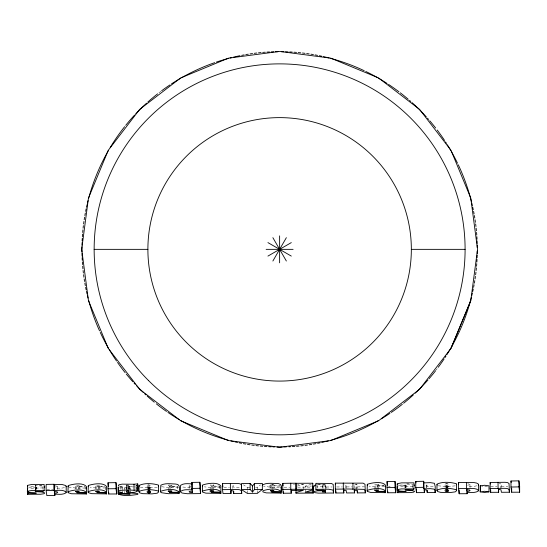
<?xml version="1.0" encoding="UTF-8"?>
<svg xmlns="http://www.w3.org/2000/svg" width="547" height="547" viewBox="0 0 547 547"><rect width="100%" height="100%" fill="white"/><g stroke="black" fill="none" stroke-linecap="round" stroke-linejoin="round"><path stroke-width="0.41" stroke-dasharray="2.73 2.05" d="M35.172 490.816L35.275 485.469L35.275 490.748M35.432 490.898L35.172 485.538M36.075 489.257L36.075 487.001L28.793 486.461M36.211 489.415L36.328 487.083L36.328 489.346M42.946 489.305L42.946 485.538L39.808 485.415M57.722 489.374L57.538 486.009L55.404 485.504M75.643 488.861L75.712 485.524M76.737 488.95L76.737 486.693L84.847 486.652M78.2 488.97L78.2 485.196M79.308 488.847L79.144 485.456M85.141 489.257L85.141 486.994L76.737 486.693M95.78 488.772L95.855 485.435M96.874 488.861L96.874 486.604L104.99 486.563M98.344 488.881L98.344 485.107L97.544 485.08M99.445 488.758L99.28 485.367M105.277 489.921L105.277 486.905L96.874 486.604M122.61 492.464L122.61 490.96M122.61 490.208L122.61 486.433L119.444 486.051M124.723 494.085L124.716 491.008M124.723 490.31L124.716 487.992L119.95 488.02M126.159 490.577L126.528 484.888L129.133 485.1L129.215 489.134M126.521 488.997L126.624 486.659L133.523 486.406M126.624 488.922L126.699 486.645M126.733 489.059L126.774 486.604M127 490.078L127 484.799M128.579 488.765L128.579 485.75L129.215 485.367M128.682 490.126L128.682 484.854M130.008 493.203L130.008 490.939M130.008 490.187L130.008 487.924L119.526 487.582M130.118 493.285L130.118 491.021M130.118 490.269L130.008 487.924M136.374 490.249L136.374 484.97L136.579 489.107M147.157 488.717L147.157 485.702M148.107 490.146L148.107 484.868L150.48 485.387L150.63 489.216M148.381 489.155L148.381 486.892L147.321 486.365A38.536 7.063 0 0 1 147.191 485.401L148.107 484.868M148.757 490.105L148.757 484.833M149.044 489.189L149.044 486.926L150.63 486.201M149.427 490.139L149.427 484.861M149.7 489.148L149.7 486.885M168.244 490.714L168.223 485.285L169.351 484.786M169.338 488.546L169.338 486.283L177.447 486.249M170.801 488.56L170.801 484.792L171.888 485.271L171.908 490.7M177.741 488.847L177.741 486.584L169.338 486.283M189.132 488.574L189.132 485.558L191.047 484.95M210.062 490.529L210.328 484.779M211.156 489.114L211.156 486.098L219.265 486.064M212.619 489.127L212.619 484.608M213.727 490.515L213.727 485.237L213.2 484.704M219.559 488.662L219.559 486.399L211.156 486.098M232.824 488.512L232.824 484.745L233.357 484.97L233.726 487.418L240.933 487.391M247.299 493.387L247.299 490.379M247.299 489.62L247.306 487.363L243.436 484.82M257.309 493.346L257.309 490.331M257.309 489.579L257.309 487.315L260.461 484.895M270.307 487.849C267.64 482.837 276.734 483.076 273.992 487.992M270.327 488.006L270.307 484.833M271.421 488.095L271.421 485.832L280.344 485.791M272.885 489.62L272.891 484.341M303.277 489.551L303.277 484.273L297.554 484.341M305.274 492.191L305.274 486.16L312.084 484.054M317.711 488.109L317.711 484.341L315.879 483.343M322.333 488.033L322.477 485.538L325.451 485.346L325.554 488.368M322.99 488.423L322.99 485.408M325.362 489.982L325.137 484.368L317.711 484.341M326.074 488.519L326.074 487.015L325.52 486.721L316.638 486.939M345.636 488.006L345.636 484.239L344.624 484.184M346.566 488.43L346.148 484.403L345.636 484.239M354.531 488.396L354.162 484.184L354.914 484.143L357.082 484.697L357.376 488.382M356.015 489.456L356.015 484.177M356.712 489.586L356.712 484.307M374.798 489.804L375.064 484.054M375.892 488.389L375.892 485.374L384.001 485.339M377.355 488.403L377.355 483.883M378.462 489.791L378.298 484.136M404.965 487.678L404.965 483.91M405.067 487.609L405.067 483.842M405.218 487.76L405.224 483.992M405.86 487.63L405.867 485.367L398.578 484.827M405.997 487.787L406.113 485.456L406.113 487.712M412.732 487.678L412.732 483.904M426.161 487.637L426.161 483.869M426.783 487.78L426.783 484.013L427.241 486.57L434.407 486.536M445.094 487.404L445.101 484.396M446.051 488.833L446.051 483.555L448.424 484.074L448.574 487.151M446.325 487.842L446.325 485.579L445.265 485.052A38.536 7.063 0 0 1 445.135 484.088L446.051 483.555M446.701 488.792L446.701 483.521M446.988 487.876L446.988 485.613L448.574 484.888M447.371 488.827L447.371 483.548M447.644 487.835L447.644 485.572M470.064 487.562L469.88 484.191L467.74 483.685M500.484 488.84L500.484 483.562L499.418 483.507A9.511 1.744 0 0 0 499.096 483.514M501.394 487.746L501.025 483.794L500.484 483.562M136.579 485.339L135.526 486.078M57.722 486.358L55.295 487.042M470.064 484.546L467.63 485.23M130.083 488.047L124.723 488.054M297.383 486.051L303.277 484.273M157.242 487.172L149.174 487.91L140.347 487.145M455.186 485.859L447.118 486.598L438.291 485.832M64.478 487.651L61.182 488.211L55.076 488.074M476.82 485.839L473.524 486.392L467.418 486.262M135.567 488.929L136.832 488.71M120.251 486.803L122.61 486.433M43.151 487.91L28.8 488.314M412.944 486.283L398.592 486.686M36.211 487.158L28.683 487.179M405.997 485.524L398.476 485.551M317.137 484.799L325.362 484.704M305.274 486.16L311.496 486.064M487.541 486.269L481.75 486.31M128.579 485.75L126.166 485.298M178.589 487.575L168.339 487.664L161.488 486.7M220.407 487.398L210.157 487.48L204.4 486.851M279.825 486.133L271.421 485.832M384.295 485.674L375.892 485.374M85.469 488.02L75.739 488.074L68.888 487.103M105.612 487.931L95.875 487.986L90.118 487.356M279.387 487.192L270.423 487.213L263.572 486.249M384.623 486.7L374.893 486.755L369.136 486.126M190.349 487.664L182.158 486.994M325.554 486.105L322.333 485.77M79.308 485.832L75.623 485.688M99.445 485.743L95.759 485.599M171.908 485.421L168.223 485.285M213.727 485.237L210.041 485.1M270.327 484.991L273.992 484.977M378.462 484.512L374.777 484.375M223.812 487.466L229.384 487.439M247.306 487.363L251.47 487.343M255.64 487.322L257.309 487.315M284.078 487.199L289.65 487.172M297.65 487.138L311.53 487.076M326.074 487.015L331.899 486.987M336.651 486.967L342.224 486.939M346.566 486.926L352.138 486.898M357.376 486.878L364.541 486.844M388.548 486.741L390.141 486.734M490.68 486.29L497.052 486.262M501.394 486.242L507.794 486.215M46.837 489.538L53.237 489.51M293.486 484.444L294.512 484.444M406.715 483.753L408.876 483.774M406.954 484.095L413.347 484.608M134.63 486.946L126.521 486.734M446.325 485.579L446.988 485.613M148.381 486.892L149.044 486.926M42.064 486.009L35.432 485.62M191.129 486.481L189.7 486.29L189.132 485.558M135.225 487.008L137.065 487.268M120.025 488.909L121.031 489.073M219.559 486.399L220.872 487.363M437.21 368.657A197.658 197.658 0 0 1 436.171 370.011M158.958 92.792A197.658 197.658 0 0 1 160.989 91.246"/><path stroke-width="0.82" d="M27.494 494.29L28.683 493.209L36.328 493.114L30.338 492.71L27.364 491.842L27.494 485.38L31.569 484.512L44.177 484.485L44.177 490.509L42.946 491.562L35.172 491.568L42.057 492.04L44.827 492.943L43.938 493.75L40.581 494.242L27.494 494.29L27.494 488.266M28.683 493.209L28.683 491.705M46.139 490.44L46.146 484.41L54.132 484.273L54.16 490.509C58.003 490.55 63.322 489.23 66.194 492.279L66.057 492.82C62.748 494.946 58.385 494.283 54.638 494.05L54.837 495.534L46.837 495.568L46.139 490.44L54.16 490.509M54.132 490.303L54.132 484.273M54.509 493.079L54.297 491.541L57.086 491.78L57.722 492.389L56.697 492.977L54.509 493.079L54.509 491.568M54.837 495.534L54.837 494.023M66.194 492.279L66.201 486.249L65.681 485.51L61.729 484.416L54.16 484.485M67.924 492.266L68.225 485.599C73.148 483.876 83.37 482.345 86.467 486.645L86.453 493.982L71.486 493.75L68.197 492.731L68.225 491.63C73.148 489.907 83.37 488.375 86.467 492.676L76.737 492.717L85.141 493.025L86.453 493.982M88.067 492.177L88.368 485.51C93.291 483.794 103.513 482.256 106.61 486.556L106.59 493.893L91.629 493.661L88.34 492.642L88.368 491.541C93.291 489.818 103.513 488.286 106.61 492.587L96.874 492.628L105.277 492.936L106.59 493.893M108.032 488.806L108.032 482.782L115.985 482.639L116.696 487.938L116.696 493.968L108.737 494.003L108.032 488.806L115.985 488.669L116.696 493.968M108.737 494.003L108.737 492.491M115.985 488.669L115.985 482.639M118.419 488.115L118.364 494.05L130.118 494.037L118.186 493.312L118.186 487.281L118.945 487.042M128.579 491.78L129.085 491.65C128.716 489.141 123.15 492.273 128.579 491.78L128.579 490.276M118.186 493.312L122.61 492.464L119.444 492.081L118.446 491.452L118.966 490.809L120.723 490.344L127.95 489.948L134.029 490.262L134.029 484.232L137.728 483.897L137.871 490.994L136.374 491.001L136.483 491.65L134.651 492.293L126.521 492.765L137.529 493.462A9.791 1.791 0 0 1 137.591 494.481C131.465 495.274 124.087 496.56 118.364 494.05M137.871 490.994L137.728 483.897M139 491.951L139.068 485.442C144.729 482.803 152.449 483.343 158.425 485.052L158.603 492.026L157.242 493.203L151.929 493.879L142.685 493.667L139.642 492.84L139.068 491.473C144.723 488.833 152.449 489.374 158.425 491.083L158.63 491.466M148.381 492.922L147.321 492.396A38.536 7.063 0 0 1 147.191 491.432L147.321 491.185C148.435 490.461 151.307 490.741 150.48 492.628L148.381 492.922L148.381 490.659M149.044 492.956L149.044 490.693M149.7 492.915L149.7 490.652M179.054 493.579L168.339 493.695L161.488 492.731L160.531 491.862L160.825 485.196C165.317 482.939 170.685 483.849 175.532 484.04C180.298 483.712 179.826 489.066 179.067 492.266L169.338 492.314L177.741 492.615L179.054 493.579L179.054 492.068M180.578 491.698L180.585 485.668A18.913 3.467 0 0 1 180.654 485.305C183.86 483.015 188.346 483.794 192.079 483.863L192.079 489.893C188.339 489.825 183.86 489.045 180.654 491.336A18.913 3.467 0 0 0 182.158 493.025L187.211 493.736L200.585 493.599L200.585 487.568L199.867 482.269L191.881 482.406L192.079 489.893M192.305 492.512L192.264 490.96L189.132 491.589L189.7 492.321L192.305 492.512L192.305 491.008M192.469 492.512L192.469 491.001M200.585 493.599L199.867 488.293L199.867 482.269M202.349 491.678L202.643 485.011C207.573 483.288 217.788 481.75 220.892 486.057L220.872 493.394L205.904 493.155L202.622 492.143L202.643 491.042C207.566 489.319 217.788 487.78 220.885 492.088L211.156 492.129L219.559 492.43L220.872 493.394M222.499 489.661L222.499 483.63L237.015 483.466A4.561 0.834 0 0 1 240.03 483.828L241.371 484.717L241.733 493.415L233.726 493.449L233.357 491.001L231.75 490.714A9.511 1.744 0 0 0 230.772 490.748L230.978 493.462L223.012 493.497L222.499 489.661L237.008 489.497A4.561 0.834 0 0 1 240.03 489.859L241.371 490.748L241.733 493.415M230.403 489.763L230.369 483.5M230.978 493.462L230.978 490.447M233.726 493.449L233.726 491.185M241.5 489.579L241.5 483.548L250.123 483.411L252.516 485.996L252.516 492.02L250.116 489.442L241.5 489.579L247.299 493.387L257.309 493.346L262.348 489.469L262.348 483.439L254.464 483.48L252.516 485.996M250.116 489.442L250.123 483.411M252.516 492.02L254.458 489.503L254.464 483.48M281.137 493.127L279.825 492.163L271.421 491.862L281.158 491.821C278.054 487.514 267.832 489.052 262.909 490.775L262.888 491.876L266.17 492.888L281.137 493.127L281.137 487.097L280.673 487.131M281.158 491.821C282.013 486.42 282.081 483.302 276.098 483.432C271.736 483.48 266.909 482.604 262.916 484.745L262.615 485.38M282.765 489.394L282.765 483.37L290.751 483.233L296.084 483.227L296.084 489.257L295.619 490.495L290.881 490.522L291.243 493.196L283.278 493.23L282.765 489.394L296.084 489.257M283.278 493.23L283.278 491.726M290.792 489.579L290.751 483.233M291.243 493.196L291.243 490.18M313.164 493.1L313.028 486.085L313.164 493.1L296.016 493.175L295.934 492.58L303.277 490.303L296.064 490.358L295.927 483.295L312.727 483.22L312.809 483.801M296.016 493.175L296.016 490.16M313.028 492.109L305.274 492.191L312.809 489.825L312.727 483.22M315.879 489.374L315.879 483.343L331.284 483.432L333.212 484.403L333.561 493.011L318.429 493.127L315.154 492.71L314.012 491.91L314.484 491.384L317.137 490.83L325.362 490.734L323.653 490.215L317.711 490.372L315.879 489.374L328.569 489.209L332.959 490.037L333.561 493.011M325.554 492.136L325.451 491.377L322.333 491.801L325.554 492.136L325.554 490.625M335.332 489.168L335.332 483.138L363.085 483.145L364.993 484.259L365.341 492.868L357.376 492.909L357.082 490.727L354.914 490.174L354.162 490.215L354.531 492.915L346.566 492.956L346.148 490.433L344.624 490.215L343.448 490.269L343.817 492.963L335.851 492.997L335.332 489.168L348.316 488.991L363.871 489.353L364.993 490.283L365.341 492.868M335.851 492.997L335.851 490.741M343.318 489.271L343.284 482.994M343.817 492.963L343.817 489.948M352.945 489.339L352.952 483.309M354.531 492.915L354.531 489.9M357.376 492.909L357.376 490.645M367.085 490.946L367.379 484.286C372.309 482.563 382.524 481.025 385.628 485.333L385.608 492.669L370.64 492.43L367.358 491.418L367.379 490.31C372.302 488.594 382.524 487.056 385.621 491.356L375.892 491.404L384.295 491.705L385.608 492.669M387.05 487.582L387.05 481.551L394.996 481.408L395.713 486.707L395.713 492.738L387.748 492.772L387.05 487.582L394.996 487.439L395.713 492.738M387.748 492.772L387.748 491.268M394.996 487.439L394.996 481.408M397.279 492.662L398.476 491.582L406.113 491.486L400.124 491.083L397.156 490.215L397.286 483.753L401.354 482.885L413.97 482.851L413.97 488.881L412.732 489.934L404.965 489.941L411.85 490.413L414.612 491.315L413.723 492.122L410.373 492.615L397.279 492.662L397.279 486.632M398.476 491.582L398.476 490.078M415.747 487.459L415.747 481.428L423.699 481.278L423.911 488.915L430.339 488.656L433.942 489.1L434.838 489.838L435.207 492.56L427.241 492.601L426.783 490.044L425.142 489.852L424.048 489.907L424.41 492.608L416.452 492.642L415.747 487.459L423.699 487.309L423.911 488.915M416.452 492.642L416.452 488.874M423.699 487.309L423.699 481.278M424.41 492.608L424.41 489.592M427.241 492.601L427.241 490.338M435.207 492.56L435.207 486.536L434.414 483.281L430.339 482.632L423.911 482.885M436.944 490.638L437.012 484.129C442.667 481.49 450.393 482.03 456.369 483.739L456.547 490.714L455.186 491.89L449.873 492.573L440.629 492.362L437.586 491.527L437.012 490.16C442.667 487.521 450.393 488.061 456.369 489.77L456.567 490.153M446.318 491.609L445.265 491.083A38.536 7.063 0 0 1 445.135 490.119L445.265 489.873C446.379 489.148 449.251 489.428 448.424 491.315L446.318 491.609L446.318 489.346M446.981 491.644L446.988 489.38M447.644 491.603L447.644 489.346M458.482 488.621L458.482 482.591L474.064 482.598L476.697 483.09L478.379 484.047L478.399 491.001C475.09 493.127 470.721 492.464 466.974 492.238L467.172 493.715L459.172 493.75L458.482 488.621L466.468 488.485C469.907 489.093 475.726 487.22 478.536 490.468M459.172 493.75L459.172 489.982M466.495 488.697L466.468 482.461M466.844 491.261L466.639 489.722L469.429 489.962L470.064 490.577L469.039 491.165L466.844 491.261L466.844 488.997M467.172 493.715L467.179 492.211M480.157 491.903L480.157 485.873L484.567 485.251L488.984 485.818L488.984 491.849L484.683 492.457L480.157 491.903L484.567 491.281L488.984 491.849M480.492 491.637L480.492 485.606M490.16 488.485L490.16 482.454L504.676 482.29A4.561 0.834 0 0 1 507.698 482.652L509.038 483.541L509.394 492.238L501.394 492.273L501.025 489.825L499.411 489.538A9.511 1.744 0 0 0 498.44 489.565L498.645 492.286L490.68 492.321L490.16 488.485L504.676 488.321A4.561 0.834 0 0 1 507.691 488.683L509.038 489.572L509.394 492.238M490.68 492.321L490.68 490.057M498.071 488.587L498.037 482.317M498.645 492.286L498.645 489.271M510.987 487.035L510.987 481.004L518.932 480.861L519.65 486.16L519.65 492.191L511.684 492.225L510.987 487.035L518.932 486.892L519.65 492.191M511.684 492.225L511.684 488.457M518.932 486.892L518.932 480.861M158.63 485.435L158.363 486.474M456.547 484.683L456.574 484.122M470.789 300.57L477.538 249.35L470.789 198.123L451.022 150.391L419.57 109.4L378.579 77.947L330.846 58.173L279.62 51.432L228.393 58.173L180.66 77.947L139.67 109.4L108.217 150.391L88.45 198.123L81.701 249.35L88.45 300.57L108.217 348.302L139.67 389.293L180.66 420.746L228.393 440.52L279.62 447.261L330.846 440.52L378.579 420.746L419.57 389.293L451.022 348.302L470.789 300.57L451.015 348.302M66.057 486.789L66.201 486.249M478.399 484.977L478.536 484.437M27.35 491.739L28.027 491.124L31.562 490.543L44.177 490.509M397.136 490.112L397.813 489.49L401.354 488.915L413.97 488.881M160.531 491.862L160.825 491.227C166.254 489.387 174.91 488.102 179.211 492.122M272.878 261.022L286.361 237.672M44.382 487.5L44.827 486.912L44.485 486.543M414.175 485.873L414.612 485.285L414.27 484.909M267.941 256.092L291.298 242.608M134.029 490.262L137.728 489.927M316.057 484.95L314.108 485.606L314.395 486.351M85.988 487.986L86.453 487.951M385.143 486.666L385.608 486.639M191.881 488.437L199.867 488.293M254.458 489.503L262.348 489.469M295.927 489.326L312.727 489.25M94.146 249.35L147.895 249.35M266.136 249.35L293.103 249.35M411.344 249.35A131.724 131.724 0 0 1 213.754 363.427A131.724 131.724 0 0 1 213.754 135.273A131.724 131.724 0 0 1 411.344 249.35L465.094 249.35M134.029 484.232L122.07 484.15L118.966 484.779L118.446 485.421L118.72 485.757M118.186 487.281L118.535 487.432M267.941 242.608L291.298 256.092M480.157 485.873L480.574 486.126M397.532 484.533L397.143 484.081M27.747 486.167L27.35 485.715M367.085 484.922L367.358 485.387M202.349 485.647L202.622 486.112M88.067 486.146L88.34 486.618M67.931 486.235L68.197 486.707M272.878 237.672L286.361 261.022M436.944 484.608L437.142 485.086M139.006 485.921L139.198 486.399M510.987 481.004L511.185 482.488M490.16 482.454L490.372 483.986M458.482 482.591L458.68 484.061M415.747 481.428L415.952 482.912M387.05 481.551L387.549 485.257M335.332 483.138L335.543 484.669M282.765 483.37L283.072 485.668M222.499 483.63L222.909 486.7M191.881 482.406L192.079 483.863M108.032 482.782L108.532 486.488M279.62 235.866L279.62 262.833M477.271 251.025A197.658 197.658 0 0 1 477.23 253.548M477.189 255.237A197.658 197.658 0 0 1 477.1 257.774M477.018 259.463A197.658 197.658 0 0 1 476.875 262.006M476.758 263.702A197.658 197.658 0 0 1 476.553 266.245M476.403 267.941A197.658 197.658 0 0 1 476.143 270.492M475.952 272.18A197.658 197.658 0 0 1 475.644 274.724M475.418 276.413A197.658 197.658 0 0 1 475.049 278.949M474.789 280.632A197.658 197.658 0 0 1 474.365 283.155M474.064 284.83A197.658 197.658 0 0 1 473.593 287.339M473.258 289.001A197.658 197.658 0 0 1 472.731 291.489M472.362 293.144A197.658 197.658 0 0 1 471.787 295.612M471.384 297.253A197.658 197.658 0 0 1 470.755 299.694M470.543 300.508A197.658 197.658 0 0 1 451.213 347.448M450.796 348.179A197.658 197.658 0 0 1 446.878 354.668M445.969 356.097A197.658 197.658 0 0 1 445.053 357.519M444.116 358.935A197.658 197.658 0 0 1 438.229 367.29M435.651 370.688A197.658 197.658 0 0 1 429.169 378.592M428.048 379.871A197.658 197.658 0 0 1 415.159 393.218M413.3 394.941A197.658 197.658 0 0 1 403.631 403.262M402.298 404.322A197.658 197.658 0 0 1 391.324 412.417M389.915 413.368A197.658 197.658 0 0 1 381.348 418.817M378.449 420.527A197.658 197.658 0 0 1 330.778 440.273M328.337 440.909A197.658 197.658 0 0 1 325.882 441.511M324.241 441.901A197.658 197.658 0 0 1 321.766 442.461M320.104 442.817A197.658 197.658 0 0 1 317.609 443.323M315.94 443.638A197.658 197.658 0 0 1 313.424 444.096M311.749 444.376A197.658 197.658 0 0 1 309.219 444.779M307.53 445.026A197.658 197.658 0 0 1 304.994 445.367M303.305 445.579A197.658 197.658 0 0 1 300.761 445.873M299.065 446.044A197.658 197.658 0 0 1 296.522 446.284M294.826 446.42A197.658 197.658 0 0 1 292.283 446.598M290.587 446.701A197.658 197.658 0 0 1 288.891 446.79M286.354 446.892A197.658 197.658 0 0 1 283.825 446.961M282.143 446.988A197.658 197.658 0 0 1 277.097 446.988M274.573 446.94A197.658 197.658 0 0 1 272.885 446.892M271.196 446.824A197.658 197.658 0 0 1 268.652 446.701M266.957 446.598A197.658 197.658 0 0 1 264.413 446.42M262.717 446.284A197.658 197.658 0 0 1 260.174 446.044M258.478 445.873A197.658 197.658 0 0 1 255.934 445.579M254.246 445.367A197.658 197.658 0 0 1 251.709 445.026M250.02 444.779A197.658 197.658 0 0 1 247.49 444.376M245.815 444.096A197.658 197.658 0 0 1 243.299 443.638M241.63 443.323A197.658 197.658 0 0 1 239.135 442.817M237.473 442.461A197.658 197.658 0 0 1 234.998 441.901M233.357 441.511A197.658 197.658 0 0 1 230.902 440.909M228.461 440.273A197.658 197.658 0 0 1 180.79 420.527M179.341 419.679A197.658 197.658 0 0 1 167.915 412.417M166.514 411.447A197.658 197.658 0 0 1 156.271 403.795M154.281 402.182A197.658 197.658 0 0 1 147.191 396.083M145.94 394.941A197.658 197.658 0 0 1 144.695 393.792M143.471 392.637A197.658 197.658 0 0 1 136.333 385.498M135.171 384.267A197.658 197.658 0 0 1 134.022 383.03M132.88 381.772A197.658 197.658 0 0 1 126.241 374.025M125.174 372.698A197.658 197.658 0 0 1 117.523 362.449M116.552 361.047A197.658 197.658 0 0 1 109.291 349.629M108.443 348.179A197.658 197.658 0 0 1 100.258 332.405M99.554 330.86A197.658 197.658 0 0 1 88.696 300.508M88.06 298.067A197.658 197.658 0 0 1 87.452 295.612M87.062 293.971A197.658 197.658 0 0 1 86.508 291.489M86.152 289.835A197.658 197.658 0 0 1 85.647 287.339M85.325 285.671A197.658 197.658 0 0 1 84.874 283.155M84.594 281.473A197.658 197.658 0 0 1 84.19 278.949M83.944 277.261A197.658 197.658 0 0 1 83.595 274.724M83.383 273.028A197.658 197.658 0 0 1 83.096 270.492M82.918 268.796A197.658 197.658 0 0 1 82.686 266.245M82.549 264.55A197.658 197.658 0 0 1 82.365 262.006M82.269 260.31A197.658 197.658 0 0 1 82.139 257.774M82.077 256.085A197.658 197.658 0 0 1 82.009 253.548M81.975 251.866A197.658 197.658 0 0 1 81.975 246.827M82.009 245.145A197.658 197.658 0 0 1 82.077 242.615M82.139 240.919A197.658 197.658 0 0 1 82.269 238.383M82.365 236.687A197.658 197.658 0 0 1 82.549 234.143M82.686 232.448A197.658 197.658 0 0 1 82.918 229.904M83.096 228.208A197.658 197.658 0 0 1 83.383 225.665M83.595 223.969A197.658 197.658 0 0 1 83.944 221.432M84.19 219.75A197.658 197.658 0 0 1 84.594 217.221M84.874 215.539A197.658 197.658 0 0 1 85.325 213.029M85.647 211.354A197.658 197.658 0 0 1 86.152 208.858M86.508 207.204A197.658 197.658 0 0 1 87.062 204.728M87.452 203.081A197.658 197.658 0 0 1 88.06 200.626M88.696 198.192A197.658 197.658 0 0 1 108.443 150.521M110.145 147.622A197.658 197.658 0 0 1 124.641 126.665M125.707 125.331A197.658 197.658 0 0 1 134.596 115.048M135.752 113.81A197.658 197.658 0 0 1 146.562 103.178M147.82 102.043A197.658 197.658 0 0 1 157.611 93.845M161.673 90.734A197.658 197.658 0 0 1 170.028 84.853M171.443 83.917A197.658 197.658 0 0 1 180.79 78.173M181.515 77.756A197.658 197.658 0 0 1 214.732 62.645M216.338 62.091A197.658 197.658 0 0 1 228.461 58.426M230.089 57.996A197.658 197.658 0 0 1 231.716 57.585M233.357 57.182A197.658 197.658 0 0 1 239.962 55.705M241.63 55.377A197.658 197.658 0 0 1 244.133 54.898M245.815 54.604A197.658 197.658 0 0 1 248.331 54.18M250.02 53.921A197.658 197.658 0 0 1 252.55 53.551M254.246 53.326A197.658 197.658 0 0 1 256.782 53.011M258.478 52.827A197.658 197.658 0 0 1 261.022 52.567M262.717 52.416A197.658 197.658 0 0 1 265.261 52.211M266.957 52.095A197.658 197.658 0 0 1 269.5 51.951M271.196 51.869A197.658 197.658 0 0 1 273.726 51.78M275.414 51.733A197.658 197.658 0 0 1 277.938 51.698M281.302 51.698A197.658 197.658 0 0 1 283.825 51.733M285.513 51.78A197.658 197.658 0 0 1 288.043 51.869M289.739 51.951A197.658 197.658 0 0 1 292.283 52.095M293.978 52.211A197.658 197.658 0 0 1 296.522 52.416M298.218 52.567A197.658 197.658 0 0 1 300.761 52.827M302.457 53.011A197.658 197.658 0 0 1 304.994 53.326M306.689 53.551A197.658 197.658 0 0 1 309.219 53.921M310.908 54.18A197.658 197.658 0 0 1 313.424 54.604M315.106 54.898A197.658 197.658 0 0 1 317.609 55.377M319.277 55.705A197.658 197.658 0 0 1 321.766 56.232M323.421 56.601A197.658 197.658 0 0 1 329.15 57.996M330.778 58.426A197.658 197.658 0 0 1 364.22 70.713M365.758 71.445A197.658 197.658 0 0 1 377.724 77.756M378.449 78.173A197.658 197.658 0 0 1 387.085 83.452M388.5 84.382A197.658 197.658 0 0 1 398.927 91.759M400.281 92.792A197.658 197.658 0 0 1 408.219 99.246M409.505 100.361A197.658 197.658 0 0 1 410.783 101.482M412.048 102.61A197.658 197.658 0 0 1 426.359 116.921M427.487 118.186A197.658 197.658 0 0 1 428.609 119.458M429.723 120.75A197.658 197.658 0 0 1 435.651 128.005M437.21 130.036A197.658 197.658 0 0 1 444.581 140.463M445.511 141.885A197.658 197.658 0 0 1 446.427 143.314M447.33 144.743A197.658 197.658 0 0 1 450.796 150.521M451.213 151.245A197.658 197.658 0 0 1 457.524 163.211M458.256 164.75A197.658 197.658 0 0 1 470.543 198.192M470.755 198.999A197.658 197.658 0 0 1 471.384 201.446M471.787 203.081A197.658 197.658 0 0 1 472.362 205.549M472.731 207.204A197.658 197.658 0 0 1 473.258 209.692M473.593 211.354A197.658 197.658 0 0 1 474.064 213.863M474.365 215.539A197.658 197.658 0 0 1 474.789 218.062M475.049 219.75A197.658 197.658 0 0 1 475.418 222.28M475.644 223.969A197.658 197.658 0 0 1 475.952 226.513M476.143 228.208A197.658 197.658 0 0 1 476.403 230.752M476.553 232.448A197.658 197.658 0 0 1 476.758 234.991M476.875 236.687A197.658 197.658 0 0 1 477.018 239.23M477.1 240.919A197.658 197.658 0 0 1 477.189 243.456M477.23 245.145A197.658 197.658 0 0 1 477.271 247.668M137.536 487.432A9.791 1.791 0 0 1 137.591 488.45M75.65 491.65C82.392 492.991 78.276 489.989 75.65 491.65M95.787 491.562C102.528 492.902 98.419 489.9 95.787 491.562M168.25 491.24C174.992 492.58 170.883 489.586 168.25 491.24M210.069 491.056C216.81 492.396 212.701 489.401 210.069 491.056M270.334 490.789C277.076 492.129 272.967 489.134 270.334 490.789M374.804 490.331C381.546 491.671 377.437 488.676 374.804 490.331M148.469 380.493A185.474 185.474 0 0 0 458.776 297.349A185.474 185.474 0 0 0 231.613 70.194A185.474 185.474 0 0 0 148.469 380.493"/></g></svg>
